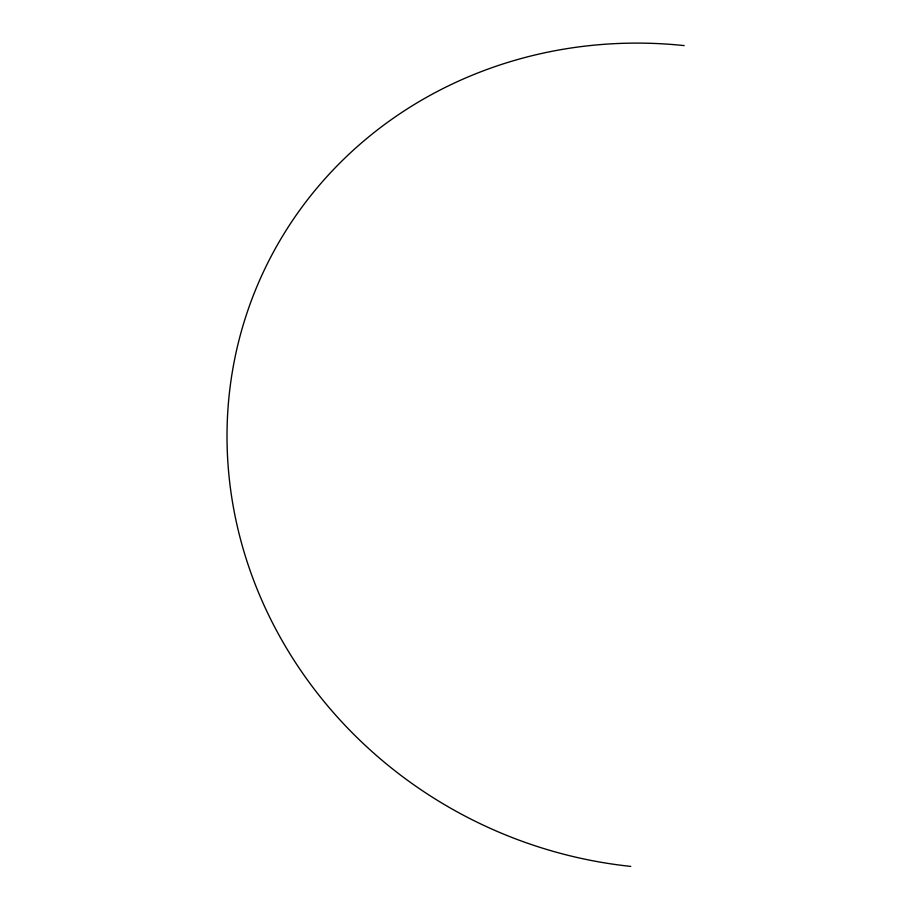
<?xml version="1.0" encoding="UTF-8"?>
<svg xmlns="http://www.w3.org/2000/svg" width="912" height="912" viewBox="0 0 912 912"><rect width="100%" height="100%" fill="white"/><g stroke="black" fill="none" stroke-linecap="round" stroke-linejoin="round"><path stroke-width="1.37" d="M630.762 866.4A434.921 408.166 24.5 0 1 227.84 410.685A434.921 408.166 24.5 0 1 684.16 45.6"/></g></svg>
